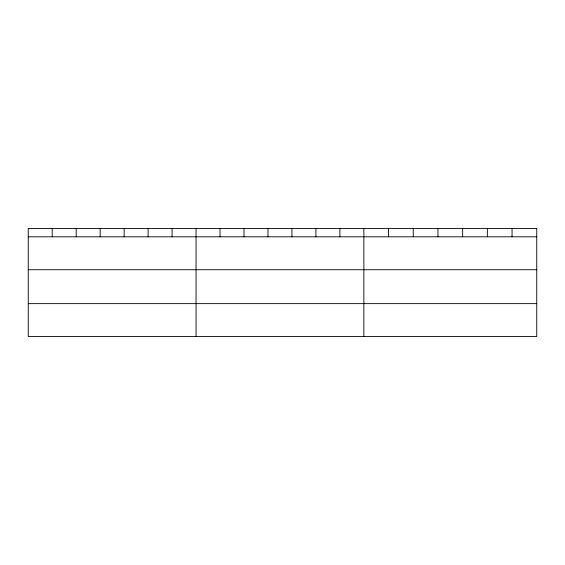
<?xml version="1.0" encoding="UTF-8"?>
<svg xmlns="http://www.w3.org/2000/svg" width="565" height="565" viewBox="0 0 565 565"><rect width="100%" height="100%" fill="white"/><g stroke="black" fill="none" stroke-linecap="round" stroke-linejoin="round"><path stroke-width="0.85" d="M28.25 236.813L536.75 236.813M28.25 269.724L536.75 269.724M28.25 303.631L536.75 303.631M512.052 228.458L512.052 236.813M487.355 228.458L487.355 236.813M462.657 228.458L462.657 236.813M437.953 228.458L437.953 236.813M413.255 228.458L413.255 236.813M388.558 228.458L388.558 236.813M363.86 228.458L363.86 336.542M339.89 228.458L339.89 236.813M315.913 228.458L315.913 236.813M291.943 228.458L291.943 236.813M267.972 228.458L267.972 236.813M244.002 228.458L244.002 236.813M220.025 228.458L220.025 236.813M196.055 228.458L196.055 336.542M172.085 228.458L172.085 236.813M148.108 228.458L148.108 236.813M124.138 228.458L124.138 236.813M100.167 228.458L100.167 236.813M76.197 228.458L76.197 236.813M52.22 228.458L52.22 236.813M536.75 228.458L28.25 228.458L28.25 336.542L536.75 336.542L536.75 228.458"/></g></svg>
